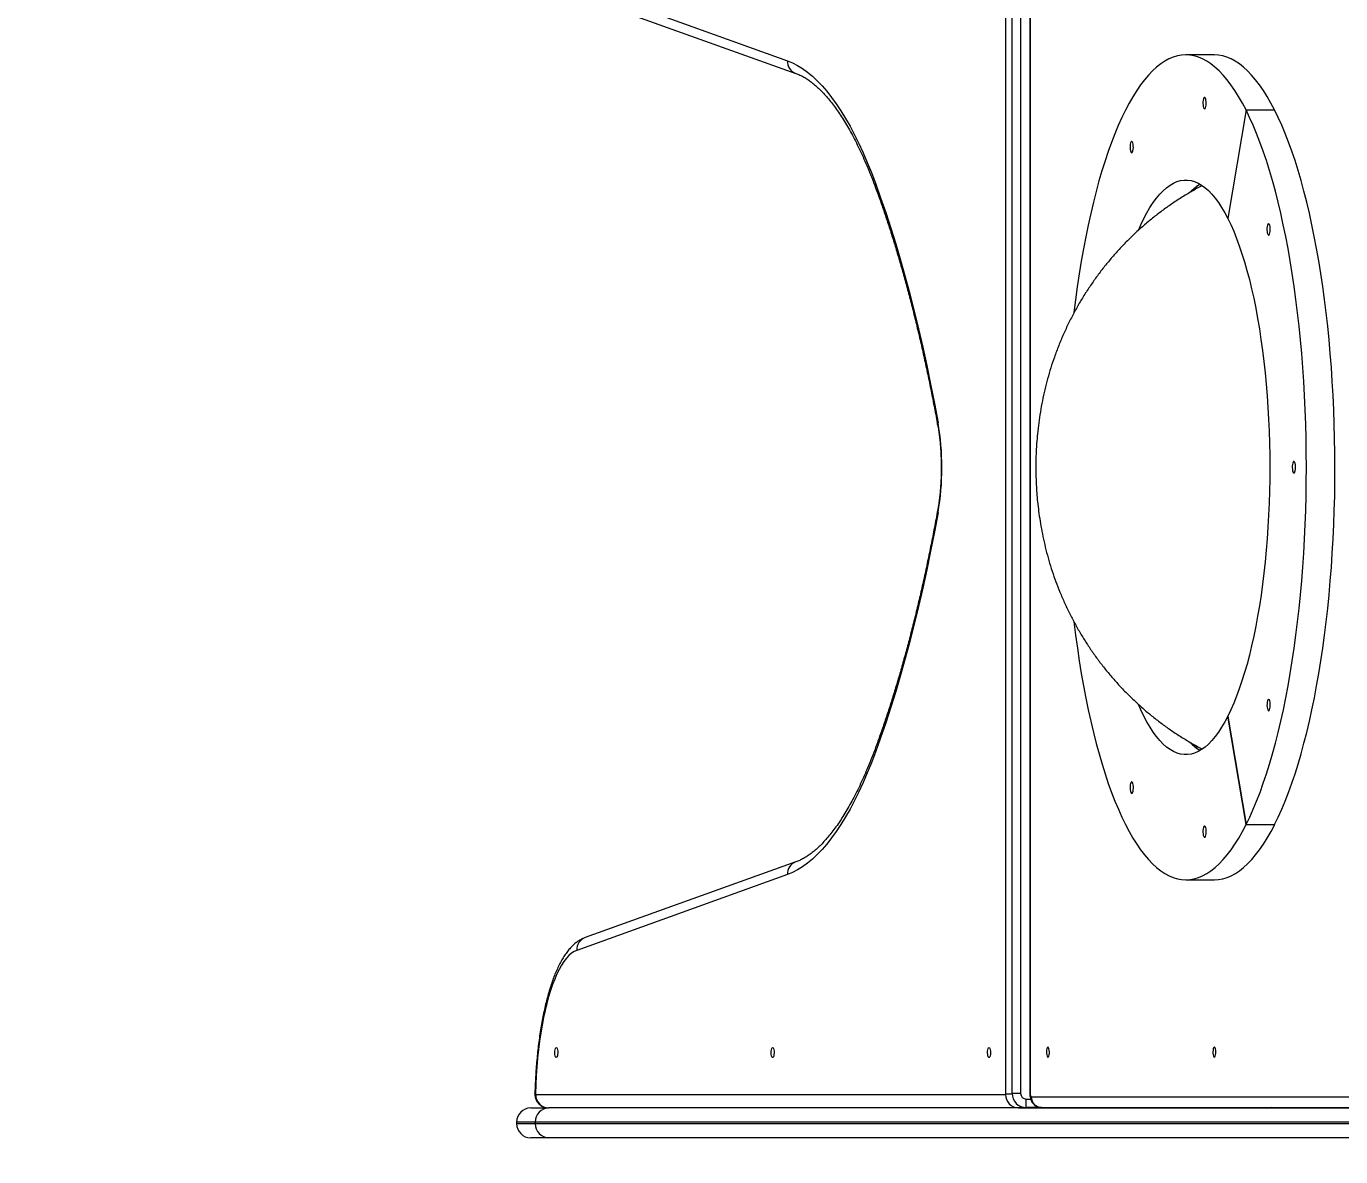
# Model space of a CAD drawing. Header units: millimetres. Extents: x -6332 to 8932, y -6739 to 7096.
# Drawn here: x -4364 to -3440, y -94 to 700 of the extents above; entities that cross this region are included whole.
import ezdxf

# ---------------------------------------------------------------- set-up
doc = ezdxf.new("R2010")
doc.units = ezdxf.units.MM
for name, color, linetype in [('DIKOM_ОБЪЕКТ', 7, 'Continuous'), ('DIKOM_РАЗМЕР_ЗОНА', 7, 'Continuous'), ('DIKOM_РАЗМЕР_ОБЪЕКТА', 7, 'Continuous')]:
    doc.layers.add(name, color=color, linetype=linetype)
doc.styles.add('style1', font='arial.ttf', dxfattribs={"width": 0.8})
doc.dimstyles.new('1-50', dxfattribs={"dimtxt": 300, "dimasz": 200, "dimexe": 100, "dimexo": 0, "dimgap": 100, "dimtad": 1, "dimtxsty": 'style1', "dimcen": 200, "dimclrd": 7, "dimclre": 7, "dimclrt": 7, "dimadec": 1, "dimazin": 2, "dimtfac": 1, "dimtmove": 0, "dimatfit": 2, "dimfxl": 0, "dimlwd": 25, "dimlwe": 18, "dimarcsym": 0})

# ---------------------------------------------------------------- blocks, each defined once
blk = doc.blocks.new('*D9')
at = {"layer": 'Defpoints', "color": 0, "transparency": 16777216}
for p in [(777.17, 5593.97), (-4228.73, -3389.78), (7301.72, -3389.78)]:
    blk.add_point(p, dxfattribs=at)
at = {"layer": 'DIKOM_РАЗМЕР_ОБЪЕКТА', "color": 7, "lineweight": 18, "transparency": 16777216}
for p, q in [((777.17, 5593.97), (7401.72, 5593.97)), ((-4228.73, -3389.78), (7401.72, -3389.78))]:
    blk.add_line(p, q, dxfattribs=at)
at = {"layer": 'DIKOM_РАЗМЕР_ОБЪЕКТА', "color": 7, "lineweight": 25, "transparency": 16777216}
blk.add_line((7301.72, 5393.97), (7301.72, -3189.78), dxfattribs=at)
at = {"layer": 'DIKOM_РАЗМЕР_ОБЪЕКТА', "color": 7, "transparency": 16777216}
for points in [[(7268.39, 5393.97), (7335.06, 5393.97), (7301.72, 5593.97)], [(7268.39, -3189.78), (7335.06, -3189.78), (7301.72, -3389.78)]]:
    blk.add_solid(points, dxfattribs=at)
at = {"layer": 'DIKOM_РАЗМЕР_ОБЪЕКТА', "color": 7, "transparency": 16777216, "insert": (7048.55, 1153.71), "char_height": 300, "attachment_point": 5, "rotation": 90, "style": 'style1'}
blk.add_mtext('9000', dxfattribs=at)
blk = doc.blocks.new('*D10')
at = {"layer": 'Defpoints', "color": 0, "transparency": 16777216}
for p in [(4034.78, 3636.59), (-4490.85, -1960.46), (4034.78, -5533.39)]:
    blk.add_point(p, dxfattribs=at)
at = {"layer": 'DIKOM_РАЗМЕР_ОБЪЕКТА', "color": 7, "lineweight": 18, "transparency": 16777216}
for p, q in [((4034.78, 3636.59), (4034.78, -5633.39)), ((-4490.85, -1960.46), (-4490.85, -5633.39))]:
    blk.add_line(p, q, dxfattribs=at)
at = {"layer": 'DIKOM_РАЗМЕР_ОБЪЕКТА', "color": 7, "lineweight": 25, "transparency": 16777216}
blk.add_line((-4290.85, -5533.39), (3834.78, -5533.39), dxfattribs=at)
at = {"layer": 'DIKOM_РАЗМЕР_ОБЪЕКТА', "color": 7, "transparency": 16777216}
for points in [[(-4290.85, -5500.05), (-4290.85, -5566.72), (-4490.85, -5533.39)], [(3834.78, -5500.05), (3834.78, -5566.72), (4034.78, -5533.39)]]:
    blk.add_solid(points, dxfattribs=at)
at = {"layer": 'DIKOM_РАЗМЕР_ОБЪЕКТА', "color": 7, "transparency": 16777216, "insert": (308.03, -5280.21), "char_height": 300, "attachment_point": 5, "style": 'style1'}
blk.add_mtext('8500', dxfattribs=at)
blk = doc.blocks.new('*D11')
at = {"layer": 'Defpoints', "color": 0, "transparency": 16777216}
for p in [(1114.35, 7096.35), (-4349.59, -4627.34), (8831.76, -4627.34)]:
    blk.add_point(p, dxfattribs=at)
at = {"layer": 'DIKOM_РАЗМЕР_ЗОНА', "color": 7, "lineweight": 18, "transparency": 16777216}
for p, q in [((1114.35, 7096.35), (8931.76, 7096.35)), ((-4349.59, -4627.34), (8931.76, -4627.34))]:
    blk.add_line(p, q, dxfattribs=at)
at = {"layer": 'DIKOM_РАЗМЕР_ЗОНА', "color": 7, "lineweight": 25, "transparency": 16777216}
blk.add_line((8831.76, 6896.35), (8831.76, -4427.34), dxfattribs=at)
at = {"layer": 'DIKOM_РАЗМЕР_ЗОНА', "color": 7, "transparency": 16777216}
for points in [[(8798.42, 6896.35), (8865.09, 6896.35), (8831.76, 7096.35)], [(8798.42, -4427.34), (8865.09, -4427.34), (8831.76, -4627.34)]]:
    blk.add_solid(points, dxfattribs=at)
at = {"layer": 'DIKOM_РАЗМЕР_ЗОНА', "color": 7, "transparency": 16777216, "insert": (8578.59, 1308.2), "char_height": 300, "attachment_point": 5, "rotation": 90, "style": 'style1'}
blk.add_mtext('11750', dxfattribs=at)
blk = doc.blocks.new('*D12')
at = {"layer": 'Defpoints', "color": 0, "transparency": 16777216}
for p in [(6134.38, 3354.85), (-6332, -2644.93), (6134.38, -6639)]:
    blk.add_point(p, dxfattribs=at)
at = {"layer": 'DIKOM_РАЗМЕР_ЗОНА', "color": 7, "lineweight": 18, "transparency": 16777216}
for p, q in [((6134.38, 3354.85), (6134.38, -6739)), ((-6332, -2644.93), (-6332, -6739))]:
    blk.add_line(p, q, dxfattribs=at)
at = {"layer": 'DIKOM_РАЗМЕР_ЗОНА', "color": 7, "lineweight": 25, "transparency": 16777216}
blk.add_line((-6132, -6639), (5934.38, -6639), dxfattribs=at)
at = {"layer": 'DIKOM_РАЗМЕР_ЗОНА', "color": 7, "transparency": 16777216}
for points in [[(-6132, -6605.67), (-6132, -6672.33), (-6332, -6639)], [(5934.38, -6605.67), (5934.38, -6672.33), (6134.38, -6639)]]:
    blk.add_solid(points, dxfattribs=at)
at = {"layer": 'DIKOM_РАЗМЕР_ЗОНА', "color": 7, "transparency": 16777216, "insert": (-98.81, -6385.83), "char_height": 300, "attachment_point": 5, "style": 'style1'}
blk.add_mtext('12500', dxfattribs=at)

msp = doc.modelspace()

# ---------------------------------------------------------------- linework, layer by layer
at = {"layer": 'DIKOM_ОБЪЕКТ', "color": 7, "linetype": 'Continuous', "lineweight": 15}
for p, q in [((-3675.685, -50.148), (-3675.685, 829.853)), ((-3671.33, -49.913), (-3671.33, 830.087)), ((-3665.33, 830.087), (-3665.33, -49.913)), ((-3658.872, 830.087), (-3658.872, -49.913)), ((-3658.544, 830.087), (-3658.544, -49.913)), ((-3977.208, 729.126), (-3829.115, 675.888)), ((-3971.337, 720.186), (-3823.244, 666.948)), ((-3829.115, 675.888), (-3825.584, 674.438)), ((-3825.584, 674.438), (-3822.068, 672.628)), ((-3563.982, 675.571), (-3566.887, 673.638)), ((-3561.059, 677.156), (-3563.982, 675.571)), ((-3558.121, 678.392), (-3561.059, 677.156)), ((-3555.173, 679.276), (-3558.121, 678.392)), ((-3552.218, 679.808), (-3555.173, 679.276)), ((-3549.259, 679.986), (-3552.218, 679.808)), ((-3546.3, 679.812), (-3549.259, 679.986)), ((-3529.161, 679.986), (-3549.243, 679.986)), ((-3543.344, 679.284), (-3546.3, 679.812)), ((-3540.396, 678.403), (-3543.344, 679.284)), ((-3537.458, 677.171), (-3540.396, 678.403)), ((-3534.535, 675.59), (-3537.458, 677.171)), ((-3531.63, 673.66), (-3534.535, 675.59)), ((-3526.217, 679.812), (-3529.161, 679.986)), ((-3523.262, 679.284), (-3526.217, 679.812)), ((-3520.313, 678.403), (-3523.262, 679.284)), ((-3517.376, 677.171), (-3520.313, 678.403)), ((-3514.453, 675.59), (-3517.376, 677.171)), ((-3511.548, 673.66), (-3514.453, 675.59)), ((-3822.068, 672.628), (-3818.569, 670.464)), ((-3818.569, 670.464), (-3815.09, 667.944)), ((-3815.09, 667.944), (-3811.635, 665.072)), ((-3811.635, 665.072), (-3808.206, 661.85)), ((-3575.459, 665.776), (-3578.257, 662.479)), ((-3572.629, 668.737), (-3575.459, 665.776)), ((-3569.77, 671.359), (-3572.629, 668.737)), ((-3566.887, 673.638), (-3569.77, 671.359)), ((-3528.746, 671.385), (-3531.63, 673.66)), ((-3525.887, 668.767), (-3528.746, 671.385)), ((-3523.057, 665.809), (-3525.887, 668.767)), ((-3520.259, 662.515), (-3523.057, 665.809)), ((-3508.664, 671.385), (-3511.548, 673.66)), ((-3505.805, 668.767), (-3508.664, 671.385)), ((-3502.975, 665.809), (-3505.805, 668.767)), ((-3500.176, 662.515), (-3502.975, 665.809)), ((-3808.206, 661.85), (-3804.806, 658.281)), ((-3804.806, 658.281), (-3801.439, 654.369)), ((-3581.02, 658.85), (-3583.744, 654.893)), ((-3578.257, 662.479), (-3581.02, 658.85)), ((-3517.495, 658.889), (-3520.259, 662.515)), ((-3514.771, 654.936), (-3517.495, 658.889)), ((-3497.413, 658.889), (-3500.176, 662.515)), ((-3494.689, 654.936), (-3497.413, 658.889)), ((-3801.439, 654.369), (-3798.108, 650.117)), ((-3798.108, 650.117), (-3794.814, 645.528)), ((-3586.426, 650.613), (-3589.062, 646.016)), ((-3583.744, 654.893), (-3586.426, 650.613)), ((-3537.192, 647.026), (-3537.218, 645.837)), ((-3537.065, 648.136), (-3537.192, 647.026)), ((-3536.848, 649.068), (-3537.065, 648.136)), ((-3536.56, 649.74), (-3536.848, 649.068)), ((-3536.226, 650.092), (-3536.56, 649.74)), ((-3535.878, 650.092), (-3536.226, 650.092)), ((-3535.545, 649.741), (-3535.878, 650.092)), ((-3535.257, 649.069), (-3535.545, 649.741)), ((-3535.039, 648.138), (-3535.257, 649.069)), ((-3534.912, 647.028), (-3535.039, 648.138)), ((-3534.886, 645.839), (-3534.912, 647.028)), ((-3512.089, 650.66), (-3514.771, 654.936)), ((-3509.451, 646.066), (-3512.089, 650.66)), ((-3492.006, 650.66), (-3494.689, 654.936)), ((-3489.369, 646.066), (-3492.006, 650.66)), ((-3794.814, 645.528), (-3791.563, 640.606)), ((-3791.563, 640.606), (-3788.355, 635.356)), ((-3591.65, 641.107), (-3594.187, 635.892)), ((-3589.062, 646.016), (-3591.65, 641.107)), ((-3537.218, 645.837), (-3537.141, 644.675)), ((-3537.141, 644.675), (-3536.966, 643.642)), ((-3536.966, 643.642), (-3536.711, 642.831)), ((-3536.711, 642.831), (-3536.396, 642.314)), ((-3536.396, 642.314), (-3536.052, 642.137)), ((-3536.052, 642.137), (-3535.707, 642.315)), ((-3535.707, 642.315), (-3535.393, 642.832)), ((-3535.393, 642.832), (-3535.137, 643.643)), ((-3535.137, 643.643), (-3534.963, 644.676)), ((-3534.963, 644.676), (-3534.886, 645.839)), ((-3506.902, 641.285), (-3519.762, 565.066)), ((-3506.908, 641.249), (-3509.451, 646.066)), ((-3506.902, 641.285), (-3486.819, 641.285)), ((-3504.364, 636.073), (-3506.902, 641.285)), ((-3486.843, 641.285), (-3489.369, 646.066)), ((-3484.282, 636.073), (-3486.819, 641.285)), ((-3788.355, 635.356), (-3785.194, 629.783)), ((-3785.194, 629.783), (-3782.083, 623.891)), ((-3596.669, 630.377), (-3599.093, 624.57)), ((-3594.187, 635.892), (-3596.669, 630.377)), ((-3501.882, 630.561), (-3504.364, 636.073)), ((-3499.458, 624.757), (-3501.882, 630.561)), ((-3481.8, 630.561), (-3484.282, 636.073)), ((-3479.375, 624.757), (-3481.8, 630.561)), ((-3782.083, 623.891), (-3779.025, 617.686)), ((-3599.093, 624.57), (-3601.456, 618.477)), ((-3587.438, 619.084), (-3587.771, 618.732)), ((-3587.089, 619.084), (-3587.438, 619.084)), ((-3586.756, 618.733), (-3587.089, 619.084)), ((-3497.094, 618.666), (-3499.458, 624.757)), ((-3477.011, 618.666), (-3479.375, 624.757)), ((-3779.025, 617.686), (-3776.022, 611.173)), ((-3776.022, 611.173), (-3773.076, 604.358)), ((-3603.756, 612.105), (-3605.989, 605.463)), ((-3601.456, 618.477), (-3603.756, 612.105)), ((-3588.404, 616.018), (-3588.43, 614.83)), ((-3588.43, 614.83), (-3588.352, 613.667)), ((-3588.276, 617.128), (-3588.404, 616.018)), ((-3588.352, 613.667), (-3588.178, 612.635)), ((-3588.059, 618.061), (-3588.276, 617.128)), ((-3588.178, 612.635), (-3587.922, 611.824)), ((-3587.771, 618.732), (-3588.059, 618.061)), ((-3587.922, 611.824), (-3587.608, 611.307)), ((-3587.608, 611.307), (-3587.263, 611.129)), ((-3587.263, 611.129), (-3586.919, 611.307)), ((-3586.919, 611.307), (-3586.605, 611.825)), ((-3586.468, 618.062), (-3586.756, 618.733)), ((-3586.605, 611.825), (-3586.349, 612.636)), ((-3586.251, 617.13), (-3586.468, 618.062)), ((-3586.349, 612.636), (-3586.175, 613.668)), ((-3586.123, 616.02), (-3586.251, 617.13)), ((-3586.175, 613.668), (-3586.097, 614.831)), ((-3586.097, 614.831), (-3586.123, 616.02)), ((-3494.793, 612.298), (-3497.094, 618.666)), ((-3492.559, 605.658), (-3494.793, 612.298)), ((-3474.711, 612.298), (-3477.011, 618.666)), ((-3472.477, 605.658), (-3474.711, 612.298)), ((-3773.076, 604.358), (-3770.192, 597.247)), ((-3605.989, 605.463), (-3608.153, 598.558)), ((-3490.395, 598.756), (-3492.559, 605.658)), ((-3470.312, 598.756), (-3472.477, 605.658)), ((-3770.192, 597.247), (-3767.37, 589.845)), ((-3610.245, 591.399), (-3612.263, 583.995)), ((-3608.153, 598.558), (-3610.245, 591.399)), ((-3555.427, 590.876), (-3552.962, 591.585)), ((-3552.962, 591.585), (-3550.491, 591.941)), ((-3550.491, 591.941), (-3548.017, 591.943)), ((-3548.017, 591.943), (-3545.546, 591.59)), ((-3545.546, 591.59), (-3543.081, 590.883)), ((-3488.302, 591.6), (-3490.395, 598.756)), ((-3486.283, 584.198), (-3488.302, 591.6)), ((-3468.219, 591.6), (-3470.312, 598.756)), ((-3466.2, 584.198), (-3468.219, 591.6)), ((-3767.37, 589.845), (-3763.685, 579.625)), ((-3612.263, 583.995), (-3614.204, 576.354)), ((-3569.84, 579.304), (-3567.504, 582.088)), ((-3567.504, 582.088), (-3565.136, 584.535)), ((-3565.136, 584.535), (-3562.74, 586.641)), ((-3562.74, 586.641), (-3560.32, 588.401)), ((-3560.32, 588.401), (-3557.881, 589.814)), ((-3557.881, 589.814), (-3555.427, 590.876)), ((-3545.478, 583.751), (-3541.5, 587.368)), ((-3543.081, 590.883), (-3540.626, 589.825)), ((-3540.626, 589.825), (-3538.187, 588.415)), ((-3538.326, 587.748), (-3538.789, 587.508)), ((-3537.667, 588.068), (-3538.326, 587.748)), ((-3538.187, 588.415), (-3535.768, 586.658)), ((-3535.768, 586.658), (-3533.371, 584.555)), ((-3533.371, 584.555), (-3531.003, 582.111)), ((-3531.003, 582.111), (-3528.667, 579.33)), ((-3484.341, 576.56), (-3486.283, 584.198)), ((-3464.258, 576.56), (-3466.2, 584.198)), ((-3763.685, 579.625), (-3760.075, 569.098)), ((-3614.204, 576.354), (-3616.066, 568.486)), ((-3576.615, 568.982), (-3574.399, 572.746)), ((-3574.399, 572.746), (-3572.139, 576.188)), ((-3572.139, 576.188), (-3569.84, 579.304)), ((-3528.667, 579.33), (-3526.367, 576.217)), ((-3526.367, 576.217), (-3524.107, 572.777)), ((-3524.107, 572.777), (-3521.891, 569.016)), ((-3482.478, 568.694), (-3484.341, 576.56)), ((-3462.395, 568.694), (-3464.258, 576.56)), ((-3760.075, 569.098), (-3756.541, 558.27)), ((-3616.066, 568.486), (-3617.847, 560.401)), ((-3580.898, 560.521), (-3578.782, 564.905)), ((-3578.782, 564.905), (-3576.615, 568.982)), ((-3521.891, 569.016), (-3519.723, 564.942)), ((-3519.762, 565.066), (-3517.646, 560.685)), ((-3519.723, 564.942), (-3519.717, 564.978)), ((-3519.723, 564.942), (-3519.699, 564.942)), ((-3480.696, 560.611), (-3482.478, 568.694)), ((-3460.614, 560.611), (-3462.395, 568.694)), ((-3756.541, 558.27), (-3753.087, 547.148)), ((-3617.847, 560.401), (-3619.544, 552.108)), ((-3582.548, 556.803), (-3580.898, 560.521)), ((-3517.646, 560.685), (-3515.585, 556.004)), ((-3515.585, 556.004), (-3513.584, 551.032)), ((-3492.178, 558.221), (-3492.204, 557.033)), ((-3492.204, 557.033), (-3492.126, 555.87)), ((-3492.051, 559.331), (-3492.178, 558.221)), ((-3492.126, 555.87), (-3491.952, 554.838)), ((-3491.833, 560.264), (-3492.051, 559.331)), ((-3491.952, 554.838), (-3491.696, 554.027)), ((-3491.545, 560.936), (-3491.833, 560.264)), ((-3491.212, 561.287), (-3491.545, 560.936)), ((-3490.864, 561.287), (-3491.212, 561.287)), ((-3490.531, 560.936), (-3490.864, 561.287)), ((-3490.243, 560.265), (-3490.531, 560.936)), ((-3490.379, 554.028), (-3490.123, 554.839)), ((-3490.025, 559.333), (-3490.243, 560.265)), ((-3490.123, 554.839), (-3489.949, 555.872)), ((-3489.898, 558.223), (-3490.025, 559.333)), ((-3489.949, 555.872), (-3489.872, 557.034)), ((-3489.872, 557.034), (-3489.898, 558.223)), ((-3478.998, 552.321), (-3480.696, 560.611)), ((-3458.916, 552.321), (-3460.614, 560.611)), ((-3753.087, 547.148), (-3749.713, 535.739)), ((-3619.544, 552.108), (-3621.156, 543.618)), ((-3513.584, 551.032), (-3511.645, 545.778)), ((-3511.645, 545.778), (-3509.772, 540.251)), ((-3491.696, 554.027), (-3491.382, 553.51)), ((-3491.382, 553.51), (-3491.038, 553.332)), ((-3491.038, 553.332), (-3490.693, 553.51)), ((-3490.693, 553.51), (-3490.379, 554.028)), ((-3477.386, 543.832), (-3478.998, 552.321)), ((-3457.304, 543.832), (-3458.916, 552.321)), ((-3749.713, 535.739), (-3746.423, 524.049)), ((-3621.156, 543.618), (-3622.679, 534.94)), ((-3509.772, 540.251), (-3507.968, 534.46)), ((-3475.861, 535.156), (-3477.386, 543.832)), ((-3455.779, 535.156), (-3457.304, 543.832)), ((-3622.679, 534.94), (-3624.114, 526.086)), ((-3507.968, 534.46), (-3506.237, 528.416)), ((-3506.237, 528.416), (-3504.582, 522.13)), ((-3474.426, 526.304), (-3475.861, 535.156)), ((-3454.344, 526.304), (-3455.779, 535.156)), ((-3746.423, 524.049), (-3743.218, 512.086)), ((-3624.114, 526.086), (-3625.457, 517.067)), ((-3504.582, 522.13), (-3503.005, 515.612)), ((-3473.082, 517.286), (-3474.426, 526.304)), ((-3471.831, 508.112), (-3473.082, 517.286)), ((-3453, 517.286), (-3454.344, 526.304)), ((-3451.748, 508.112), (-3453, 517.286)), ((-3743.218, 512.086), (-3740.1, 499.857)), ((-3625.457, 517.067), (-3626.707, 507.892)), ((-3503.005, 515.612), (-3501.509, 508.873)), ((-3501.509, 508.873), (-3500.096, 501.926)), ((-3470.674, 498.796), (-3471.831, 508.112)), ((-3450.592, 498.796), (-3451.748, 508.112)), ((-3740.1, 499.857), (-3737.07, 487.37)), ((-3626.707, 507.892), (-3627.835, 498.807)), ((-3500.096, 501.926), (-3498.771, 494.784)), ((-3469.613, 489.346), (-3470.674, 498.796)), ((-3449.53, 489.346), (-3450.592, 498.796)), ((-3498.771, 494.784), (-3497.533, 487.457)), ((-3737.07, 487.37), (-3734.132, 474.63)), ((-3497.533, 487.457), (-3496.387, 479.96)), ((-3468.649, 479.776), (-3469.613, 489.346)), ((-3448.566, 479.776), (-3449.53, 489.346)), ((-3734.132, 474.63), (-3731.286, 461.648)), ((-3496.387, 479.96), (-3495.333, 472.305)), ((-3495.333, 472.305), (-3494.374, 464.506)), ((-3467.783, 470.097), (-3468.649, 479.776)), ((-3447.701, 470.097), (-3448.566, 479.776)), ((-3494.374, 464.506), (-3493.512, 456.576)), ((-3467.017, 460.32), (-3467.783, 470.097)), ((-3446.934, 460.32), (-3447.701, 470.097)), ((-3731.286, 461.648), (-3728.534, 448.43)), ((-3493.512, 456.576), (-3492.747, 448.53)), ((-3466.35, 450.457), (-3467.017, 460.32)), ((-3446.268, 450.457), (-3446.934, 460.32)), ((-3728.534, 448.43), (-3725.878, 434.985)), ((-3492.747, 448.53), (-3492.081, 440.382)), ((-3465.785, 440.52), (-3466.35, 450.457)), ((-3445.703, 440.52), (-3446.268, 450.457)), ((-3725.878, 434.985), (-3723.32, 421.32)), ((-3492.081, 440.382), (-3491.516, 432.145)), ((-3465.322, 430.523), (-3465.785, 440.52)), ((-3445.239, 430.523), (-3445.703, 440.52)), ((-3491.516, 432.145), (-3491.052, 423.834)), ((-3464.96, 420.477), (-3465.322, 430.523)), ((-3444.878, 420.477), (-3445.239, 430.523)), ((-3723.605, 420.34), (-3723.32, 421.32)), ((-3723.581, 419.617), (-3723.605, 420.34)), ((-3491.052, 423.834), (-3490.69, 415.464)), ((-3464.702, 410.393), (-3464.96, 420.477)), ((-3444.619, 410.393), (-3444.878, 420.477)), ((-3490.69, 415.464), (-3490.431, 407.05)), ((-3490.431, 407.05), (-3490.275, 398.606)), ((-3464.546, 400.285), (-3464.702, 410.393)), ((-3444.464, 400.285), (-3444.619, 410.393)), ((-3490.275, 398.606), (-3490.223, 390.147)), ((-3464.494, 390.163), (-3464.546, 400.285)), ((-3444.412, 390.163), (-3444.464, 400.285)), ((-3490.223, 390.147), (-3490.274, 381.689)), ((-3474.406, 391.048), (-3474.432, 389.858)), ((-3474.432, 389.858), (-3474.354, 388.696)), ((-3474.278, 392.158), (-3474.406, 391.048)), ((-3474.354, 388.696), (-3474.18, 387.664)), ((-3474.061, 393.09), (-3474.278, 392.158)), ((-3473.773, 393.762), (-3474.061, 393.09)), ((-3473.44, 394.114), (-3473.773, 393.762)), ((-3473.091, 394.114), (-3473.44, 394.114)), ((-3472.758, 393.763), (-3473.091, 394.114)), ((-3472.47, 393.091), (-3472.758, 393.763)), ((-3472.253, 392.159), (-3472.47, 393.091)), ((-3472.351, 387.665), (-3472.177, 388.698)), ((-3472.125, 391.048), (-3472.253, 392.159)), ((-3472.177, 388.698), (-3472.099, 389.86)), ((-3472.099, 389.86), (-3472.125, 391.048)), ((-3464.545, 380.043), (-3464.494, 390.163)), ((-3444.463, 380.043), (-3444.412, 390.163)), ((-3490.274, 381.689), (-3490.429, 373.244)), ((-3474.18, 387.664), (-3473.924, 386.852)), ((-3473.924, 386.852), (-3473.61, 386.335)), ((-3473.61, 386.335), (-3473.265, 386.158)), ((-3473.265, 386.158), (-3472.92, 386.336)), ((-3472.92, 386.336), (-3472.606, 386.853)), ((-3472.606, 386.853), (-3472.351, 387.665)), ((-3464.7, 369.934), (-3464.545, 380.043)), ((-3444.617, 369.934), (-3444.463, 380.043)), ((-3490.429, 373.244), (-3490.687, 364.83)), ((-3464.957, 359.85), (-3464.7, 369.934)), ((-3444.875, 359.85), (-3444.617, 369.934)), ((-3490.687, 364.83), (-3491.048, 356.46)), ((-3723.32, 358.384), (-3725.878, 344.72)), ((-3723.58, 360.089), (-3723.605, 359.365)), ((-3723.605, 359.365), (-3723.32, 358.384)), ((-3491.048, 356.46), (-3491.511, 348.148)), ((-3465.317, 349.803), (-3464.957, 359.85)), ((-3445.235, 349.803), (-3444.875, 359.85)), ((-3725.878, 344.72), (-3728.534, 331.274)), ((-3491.511, 348.148), (-3492.076, 339.911)), ((-3465.78, 339.805), (-3465.317, 349.803)), ((-3445.697, 339.805), (-3445.235, 349.803)), ((-3492.076, 339.911), (-3492.74, 331.761)), ((-3466.344, 329.868), (-3465.78, 339.805)), ((-3446.261, 329.868), (-3445.697, 339.805)), ((-3728.534, 331.274), (-3731.286, 318.056)), ((-3493.504, 323.714), (-3494.366, 315.784)), ((-3492.74, 331.761), (-3493.504, 323.714)), ((-3467.009, 320.005), (-3466.344, 329.868)), ((-3446.927, 320.005), (-3446.261, 329.868)), ((-3731.286, 318.056), (-3734.132, 305.075)), ((-3494.366, 315.784), (-3495.325, 307.983)), ((-3467.775, 310.226), (-3467.009, 320.005)), ((-3447.692, 310.226), (-3446.927, 320.005)), ((-3734.132, 305.075), (-3737.07, 292.336)), ((-3495.325, 307.983), (-3496.377, 300.327)), ((-3468.639, 300.546), (-3467.775, 310.226)), ((-3448.557, 300.546), (-3447.692, 310.226)), ((-3496.377, 300.327), (-3497.523, 292.829)), ((-3469.602, 290.975), (-3468.639, 300.546)), ((-3449.52, 290.975), (-3448.557, 300.546)), ((-3737.07, 292.336), (-3740.1, 279.848)), ((-3497.523, 292.829), (-3498.759, 285.501)), ((-3470.662, 281.524), (-3469.602, 290.975)), ((-3450.58, 281.524), (-3449.52, 290.975)), ((-3740.1, 279.848), (-3743.218, 267.618)), ((-3627.832, 281.422), (-3626.682, 272.162)), ((-3500.085, 278.357), (-3501.496, 271.408)), ((-3498.759, 285.501), (-3500.085, 278.357)), ((-3471.818, 272.205), (-3470.662, 281.524)), ((-3451.736, 272.205), (-3450.58, 281.524)), ((-3626.682, 272.162), (-3625.431, 262.988)), ((-3501.496, 271.408), (-3502.991, 264.668)), ((-3473.068, 263.031), (-3471.818, 272.205)), ((-3452.986, 263.031), (-3451.736, 272.205)), ((-3743.218, 267.618), (-3746.423, 255.655)), ((-3625.431, 262.988), (-3624.087, 253.97)), ((-3502.991, 264.668), (-3504.568, 258.147)), ((-3474.412, 254.01), (-3473.068, 263.031)), ((-3454.329, 254.01), (-3452.986, 263.031)), ((-3746.423, 255.655), (-3749.713, 243.966)), ((-3624.087, 253.97), (-3622.652, 245.117)), ((-3506.222, 251.859), (-3507.953, 245.813)), ((-3504.568, 258.147), (-3506.222, 251.859)), ((-3475.846, 245.156), (-3474.412, 254.01)), ((-3455.764, 245.156), (-3454.329, 254.01)), ((-3749.713, 243.966), (-3753.087, 232.556)), ((-3622.652, 245.117), (-3621.127, 236.442)), ((-3507.953, 245.813), (-3509.756, 240.02)), ((-3477.37, 236.479), (-3475.846, 245.156)), ((-3457.287, 236.479), (-3455.764, 245.156)), ((-3753.087, 232.556), (-3756.541, 221.435)), ((-3621.127, 236.442), (-3619.515, 227.954)), ((-3511.628, 234.49), (-3513.566, 229.234)), ((-3509.756, 240.02), (-3511.628, 234.49)), ((-3478.981, 227.988), (-3477.37, 236.479)), ((-3458.899, 227.988), (-3457.287, 236.479)), ((-3619.515, 227.954), (-3617.817, 219.663)), ((-3580.867, 219.589), (-3582.54, 223.355)), ((-3515.567, 224.259), (-3517.627, 219.576)), ((-3513.566, 229.234), (-3515.567, 224.259)), ((-3492.16, 223.851), (-3492.186, 222.662)), ((-3492.186, 222.662), (-3492.109, 221.5)), ((-3492.033, 224.961), (-3492.16, 223.851)), ((-3491.816, 225.894), (-3492.033, 224.961)), ((-3491.528, 226.565), (-3491.816, 225.894)), ((-3491.194, 226.917), (-3491.528, 226.565)), ((-3490.846, 226.917), (-3491.194, 226.917)), ((-3490.513, 226.566), (-3490.846, 226.917)), ((-3490.225, 225.895), (-3490.513, 226.566)), ((-3490.007, 224.962), (-3490.225, 225.895)), ((-3489.88, 223.853), (-3490.007, 224.962)), ((-3489.931, 221.501), (-3489.854, 222.664)), ((-3489.854, 222.664), (-3489.88, 223.853)), ((-3480.678, 219.696), (-3478.981, 227.988)), ((-3460.596, 219.696), (-3458.899, 227.988)), ((-3756.541, 221.435), (-3760.075, 210.607)), ((-3617.817, 219.663), (-3616.035, 211.58)), ((-3578.751, 215.208), (-3580.867, 219.589)), ((-3576.583, 211.133), (-3578.751, 215.208)), ((-3519.692, 215.244), (-3521.86, 211.167)), ((-3517.627, 219.576), (-3519.743, 215.192)), ((-3519.743, 215.192), (-3506.875, 138.989)), ((-3506.824, 139.043), (-3519.692, 215.244)), ((-3492.109, 221.5), (-3491.934, 220.468)), ((-3491.934, 220.468), (-3491.679, 219.657)), ((-3491.679, 219.657), (-3491.364, 219.139)), ((-3491.364, 219.139), (-3491.02, 218.962)), ((-3491.02, 218.962), (-3490.675, 219.14)), ((-3490.675, 219.14), (-3490.361, 219.658)), ((-3490.361, 219.658), (-3490.106, 220.469)), ((-3490.106, 220.469), (-3489.931, 221.501)), ((-3482.459, 211.611), (-3480.678, 219.696)), ((-3462.376, 211.611), (-3460.596, 219.696)), ((-3760.075, 210.607), (-3763.685, 200.08)), ((-3616.035, 211.58), (-3614.172, 203.714)), ((-3614.172, 203.714), (-3612.23, 196.076)), ((-3574.368, 207.373), (-3576.583, 211.133)), ((-3572.107, 203.933), (-3574.368, 207.373)), ((-3569.807, 200.82), (-3572.107, 203.933)), ((-3526.335, 203.961), (-3528.635, 200.846)), ((-3524.075, 207.404), (-3526.335, 203.961)), ((-3521.86, 211.167), (-3524.075, 207.404)), ((-3486.262, 196.102), (-3484.321, 203.743)), ((-3484.321, 203.743), (-3482.459, 211.611)), ((-3466.18, 196.102), (-3464.238, 203.743)), ((-3464.238, 203.743), (-3462.376, 211.611)), ((-3763.685, 200.08), (-3767.37, 189.859)), ((-3612.23, 196.076), (-3610.212, 188.674)), ((-3567.471, 198.039), (-3569.807, 200.82)), ((-3565.103, 195.595), (-3567.471, 198.039)), ((-3562.707, 193.492), (-3565.103, 195.595)), ((-3533.339, 195.615), (-3535.734, 193.509)), ((-3530.971, 198.061), (-3533.339, 195.615)), ((-3528.635, 200.846), (-3530.971, 198.061)), ((-3488.28, 188.698), (-3486.262, 196.102)), ((-3468.198, 188.698), (-3466.18, 196.102)), ((-3767.37, 189.859), (-3770.192, 182.458)), ((-3610.212, 188.674), (-3608.119, 181.519)), ((-3560.287, 191.734), (-3562.707, 193.492)), ((-3557.848, 190.325), (-3560.287, 191.734)), ((-3555.394, 189.266), (-3557.848, 190.325)), ((-3552.929, 188.56), (-3555.394, 189.266)), ((-3550.457, 188.207), (-3552.929, 188.56)), ((-3547.984, 188.209), (-3550.457, 188.207)), ((-3545.512, 188.564), (-3547.984, 188.209)), ((-3543.047, 189.274), (-3545.512, 188.564)), ((-3540.593, 190.335), (-3543.047, 189.274)), ((-3538.154, 191.749), (-3540.593, 190.335)), ((-3538.789, 192.665), (-3538.326, 192.426)), ((-3538.326, 192.426), (-3537.639, 192.093)), ((-3535.734, 193.509), (-3538.154, 191.749)), ((-3490.372, 181.539), (-3488.28, 188.698)), ((-3470.29, 181.539), (-3468.198, 188.698)), ((-3770.192, 182.458), (-3773.076, 175.346)), ((-3608.119, 181.519), (-3605.954, 174.616)), ((-3492.536, 174.634), (-3490.372, 181.539)), ((-3472.454, 174.634), (-3470.29, 181.539)), ((-3776.022, 168.531), (-3779.025, 162.019)), ((-3773.076, 175.346), (-3776.022, 168.531)), ((-3605.954, 174.616), (-3603.72, 167.976)), ((-3603.72, 167.976), (-3601.419, 161.608)), ((-3588.24, 166.972), (-3588.368, 165.862)), ((-3588.023, 167.905), (-3588.24, 166.972)), ((-3587.735, 168.576), (-3588.023, 167.905)), ((-3587.402, 168.928), (-3587.735, 168.576)), ((-3587.053, 168.928), (-3587.402, 168.928)), ((-3586.72, 168.577), (-3587.053, 168.928)), ((-3586.432, 167.906), (-3586.72, 168.577)), ((-3586.215, 166.974), (-3586.432, 167.906)), ((-3586.087, 165.864), (-3586.215, 166.974)), ((-3497.069, 161.62), (-3494.77, 167.992)), ((-3494.77, 167.992), (-3492.536, 174.634)), ((-3476.987, 161.62), (-3474.687, 167.992)), ((-3474.687, 167.992), (-3472.454, 174.634)), ((-3779.025, 162.019), (-3782.083, 155.813)), ((-3601.419, 161.608), (-3599.056, 155.518)), ((-3588.368, 165.862), (-3588.394, 164.674)), ((-3588.394, 164.674), (-3588.316, 163.511)), ((-3588.316, 163.511), (-3588.142, 162.478)), ((-3588.142, 162.478), (-3587.886, 161.668)), ((-3587.886, 161.668), (-3587.572, 161.151)), ((-3587.572, 161.151), (-3587.227, 160.974)), ((-3587.227, 160.974), (-3586.883, 161.151)), ((-3586.883, 161.151), (-3586.568, 161.669)), ((-3586.568, 161.669), (-3586.313, 162.479)), ((-3586.313, 162.479), (-3586.139, 163.512)), ((-3586.139, 163.512), (-3586.061, 164.675)), ((-3586.061, 164.675), (-3586.087, 165.864)), ((-3499.433, 155.527), (-3497.069, 161.62)), ((-3479.35, 155.527), (-3476.987, 161.62)), ((-3785.194, 149.921), (-3788.355, 144.348)), ((-3782.083, 155.813), (-3785.194, 149.921)), ((-3599.056, 155.518), (-3596.631, 149.713)), ((-3596.631, 149.713), (-3594.149, 144.201)), ((-3504.338, 144.205), (-3501.856, 149.719)), ((-3501.856, 149.719), (-3499.433, 155.527)), ((-3484.256, 144.205), (-3481.774, 149.719)), ((-3481.774, 149.719), (-3479.35, 155.527)), ((-3791.563, 139.098), (-3794.814, 134.177)), ((-3788.355, 144.348), (-3791.563, 139.098)), ((-3594.149, 144.201), (-3591.612, 138.989)), ((-3591.612, 138.989), (-3589.023, 134.084)), ((-3509.412, 134.133), (-3506.824, 139.043)), ((-3506.875, 138.989), (-3504.338, 144.205)), ((-3506.875, 138.989), (-3486.792, 138.989)), ((-3506.824, 139.043), (-3486.741, 139.043)), ((-3489.33, 134.133), (-3486.741, 139.043)), ((-3486.792, 138.989), (-3484.256, 144.205)), ((-3486.741, 139.043), (-3486.747, 139.078)), ((-3798.108, 129.588), (-3801.439, 125.336)), ((-3794.814, 134.177), (-3798.108, 129.588)), ((-3589.023, 134.084), (-3586.386, 129.49)), ((-3586.386, 129.49), (-3583.703, 125.214)), ((-3537.153, 134.918), (-3537.179, 133.73)), ((-3537.179, 133.73), (-3537.101, 132.567)), ((-3537.025, 136.028), (-3537.153, 134.918)), ((-3537.101, 132.567), (-3536.927, 131.535)), ((-3536.808, 136.961), (-3537.025, 136.028)), ((-3536.927, 131.535), (-3536.671, 130.724)), ((-3536.52, 137.632), (-3536.808, 136.961)), ((-3536.671, 130.724), (-3536.357, 130.207)), ((-3536.187, 137.984), (-3536.52, 137.632)), ((-3536.357, 130.207), (-3536.012, 130.03)), ((-3535.838, 137.984), (-3536.187, 137.984)), ((-3536.012, 130.03), (-3535.668, 130.207)), ((-3535.505, 137.633), (-3535.838, 137.984)), ((-3535.668, 130.207), (-3535.354, 130.725)), ((-3535.217, 136.962), (-3535.505, 137.633)), ((-3535.354, 130.725), (-3535.098, 131.536)), ((-3535, 136.03), (-3535.217, 136.962)), ((-3535.098, 131.536), (-3534.924, 132.568)), ((-3534.872, 134.92), (-3535, 136.03)), ((-3534.924, 132.568), (-3534.846, 133.731)), ((-3534.846, 133.731), (-3534.872, 134.92)), ((-3514.731, 125.257), (-3512.049, 129.537)), ((-3512.049, 129.537), (-3509.412, 134.133)), ((-3494.648, 125.257), (-3491.966, 129.537)), ((-3491.966, 129.537), (-3489.33, 134.133)), ((-3804.806, 121.423), (-3808.206, 117.855)), ((-3801.439, 125.336), (-3804.806, 121.423)), ((-3583.703, 125.214), (-3580.979, 121.261)), ((-3580.979, 121.261), (-3578.216, 117.635)), ((-3520.217, 117.671), (-3517.455, 121.3)), ((-3517.455, 121.3), (-3514.731, 125.257)), ((-3500.135, 117.671), (-3497.372, 121.3)), ((-3497.372, 121.3), (-3494.648, 125.257)), ((-3823.244, 112.757), (-3971.337, 59.519)), ((-3815.09, 111.761), (-3818.569, 109.242)), ((-3811.635, 114.633), (-3815.09, 111.761)), ((-3808.206, 117.855), (-3811.635, 114.633)), ((-3578.216, 117.635), (-3575.417, 114.341)), ((-3575.417, 114.341), (-3572.587, 111.383)), ((-3572.587, 111.383), (-3569.728, 108.765)), ((-3528.704, 108.79), (-3525.846, 111.412)), ((-3525.846, 111.412), (-3523.016, 114.373)), ((-3523.016, 114.373), (-3520.217, 117.671)), ((-3508.622, 108.79), (-3505.763, 111.412)), ((-3505.763, 111.412), (-3502.933, 114.373)), ((-3502.933, 114.373), (-3500.135, 117.671)), ((-3829.115, 103.817), (-3977.208, 50.579)), ((-3825.584, 105.268), (-3829.115, 103.817)), ((-3822.068, 107.077), (-3825.584, 105.268)), ((-3818.569, 109.242), (-3822.068, 107.077)), ((-3569.728, 108.765), (-3566.844, 106.489)), ((-3566.844, 106.489), (-3563.939, 104.56)), ((-3563.939, 104.56), (-3561.016, 102.979)), ((-3561.016, 102.979), (-3558.078, 101.747)), ((-3558.078, 101.747), (-3555.13, 100.866)), ((-3543.301, 100.874), (-3540.353, 101.758)), ((-3540.353, 101.758), (-3537.416, 102.993)), ((-3537.416, 102.993), (-3534.493, 104.578)), ((-3534.493, 104.578), (-3531.588, 106.511)), ((-3531.588, 106.511), (-3528.704, 108.79)), ((-3523.219, 100.874), (-3520.271, 101.758)), ((-3520.271, 101.758), (-3517.333, 102.993)), ((-3517.333, 102.993), (-3514.41, 104.578)), ((-3514.41, 104.578), (-3511.505, 106.511)), ((-3511.505, 106.511), (-3508.622, 108.79)), ((-3555.13, 100.866), (-3552.175, 100.338)), ((-3552.175, 100.338), (-3549.216, 100.163)), ((-3549.231, 100.163), (-3529.149, 100.163)), ((-3549.216, 100.163), (-3546.257, 100.342)), ((-3546.257, 100.342), (-3543.301, 100.874)), ((-3529.149, 100.163), (-3529.133, 100.163)), ((-3529.133, 100.163), (-3526.174, 100.342)), ((-3526.174, 100.342), (-3523.219, 100.874)), ((-3982.697, 46.954), (-3984.477, 45.036)), ((-3980.889, 48.521), (-3982.697, 46.954)), ((-3979.057, 49.73), (-3980.889, 48.521)), ((-3977.208, 50.579), (-3979.057, 49.73)), ((-3989.582, 37.239), (-3991.187, 33.987)), ((-3987.925, 40.17), (-3989.582, 37.239)), ((-3986.221, 42.772), (-3987.925, 40.17)), ((-3984.477, 45.036), (-3986.221, 42.772)), ((-3992.735, 30.427), (-3994.221, 26.568)), ((-3991.187, 33.987), (-3992.735, 30.427)), ((-3995.64, 22.426), (-3996.988, 18.011)), ((-3994.221, 26.568), (-3995.64, 22.426)), ((-3998.259, 13.34), (-3999.449, 8.428)), ((-3996.988, 18.011), (-3998.259, 13.34)), ((-4000.556, 3.29), (-4001.575, -2.056)), ((-3999.449, 8.428), (-4000.556, 3.29)), ((-4002.502, -7.592), (-4003.335, -13.302)), ((-4001.575, -2.056), (-4002.502, -7.592)), ((-4003.335, -13.302), (-4004.071, -19.165)), ((-3992.449, -19.234), (-3992.221, -18.386)), ((-3992.221, -18.386), (-3991.924, -17.837)), ((-3991.924, -17.837), (-3991.592, -17.648)), ((-3991.592, -17.648), (-3991.26, -17.837)), ((-3991.26, -17.837), (-3990.964, -18.386)), ((-3990.964, -18.386), (-3990.735, -19.234)), ((-3840.416, -19.234), (-3840.187, -18.386)), ((-3840.187, -18.386), (-3839.891, -17.837)), ((-3839.891, -17.837), (-3839.559, -17.648)), ((-3839.559, -17.648), (-3839.227, -17.837)), ((-3839.227, -17.837), (-3838.93, -18.386)), ((-3838.93, -18.386), (-3838.702, -19.234)), ((-3688.382, -19.234), (-3688.154, -18.386)), ((-3688.154, -18.386), (-3687.858, -17.837)), ((-3687.858, -17.837), (-3687.526, -17.648)), ((-3687.526, -17.648), (-3687.193, -17.837)), ((-3687.193, -17.837), (-3686.897, -18.386)), ((-3686.897, -18.386), (-3686.669, -19.234)), ((-3646.605, -17.835), (-3646.871, -18.542)), ((-3646.287, -17.461), (-3646.605, -17.835)), ((-3645.95, -17.461), (-3646.287, -17.461)), ((-3645.631, -17.835), (-3645.95, -17.461)), ((-3645.366, -18.542), (-3645.631, -17.835)), ((-3529.657, -17.835), (-3529.923, -18.542)), ((-3529.338, -17.461), (-3529.657, -17.835)), ((-3529.001, -17.461), (-3529.338, -17.461)), ((-3528.683, -17.835), (-3529.001, -17.461)), ((-3528.417, -18.542), (-3528.683, -17.835)), ((-4004.708, -25.164), (-4005.243, -31.277)), ((-4004.071, -19.165), (-4004.708, -25.164)), ((-3992.612, -21.437), (-3992.584, -20.288)), ((-3992.529, -22.553), (-3992.612, -21.437)), ((-3992.584, -20.288), (-3992.449, -19.234)), ((-3992.345, -23.519), (-3992.529, -22.553)), ((-3992.079, -24.226), (-3992.345, -23.519)), ((-3991.761, -24.6), (-3992.079, -24.226)), ((-3991.424, -24.6), (-3991.761, -24.6)), ((-3991.105, -24.226), (-3991.424, -24.6)), ((-3990.839, -23.519), (-3991.105, -24.226)), ((-3990.655, -22.553), (-3990.839, -23.519)), ((-3990.735, -19.234), (-3990.6, -20.288)), ((-3990.572, -21.437), (-3990.655, -22.553)), ((-3990.6, -20.288), (-3990.572, -21.437)), ((-3840.579, -21.437), (-3840.551, -20.288)), ((-3840.496, -22.553), (-3840.579, -21.437)), ((-3840.551, -20.288), (-3840.416, -19.234)), ((-3840.312, -23.519), (-3840.496, -22.553)), ((-3840.046, -24.226), (-3840.312, -23.519)), ((-3839.727, -24.6), (-3840.046, -24.226)), ((-3839.39, -24.6), (-3839.727, -24.6)), ((-3839.072, -24.226), (-3839.39, -24.6)), ((-3838.806, -23.519), (-3839.072, -24.226)), ((-3838.622, -22.553), (-3838.806, -23.519)), ((-3838.702, -19.234), (-3838.567, -20.288)), ((-3838.539, -21.437), (-3838.622, -22.553)), ((-3838.567, -20.288), (-3838.539, -21.437)), ((-3688.545, -21.437), (-3688.518, -20.288)), ((-3688.463, -22.553), (-3688.545, -21.437)), ((-3688.518, -20.288), (-3688.382, -19.234)), ((-3688.278, -23.519), (-3688.463, -22.553)), ((-3688.013, -24.226), (-3688.278, -23.519)), ((-3687.694, -24.6), (-3688.013, -24.226)), ((-3687.357, -24.6), (-3687.694, -24.6)), ((-3687.039, -24.226), (-3687.357, -24.6)), ((-3686.773, -23.519), (-3687.039, -24.226)), ((-3686.588, -22.553), (-3686.773, -23.519)), ((-3686.669, -19.234), (-3686.534, -20.288)), ((-3686.506, -21.437), (-3686.588, -22.553)), ((-3686.534, -20.288), (-3686.506, -21.437)), ((-3647.056, -19.507), (-3647.138, -20.624)), ((-3647.138, -20.624), (-3647.11, -21.772)), ((-3647.11, -21.772), (-3646.975, -22.827)), ((-3646.871, -18.542), (-3647.056, -19.507)), ((-3646.975, -22.827), (-3646.747, -23.675)), ((-3646.747, -23.675), (-3646.451, -24.223)), ((-3646.451, -24.223), (-3646.118, -24.413)), ((-3646.118, -24.413), (-3645.786, -24.223)), ((-3645.786, -24.223), (-3645.49, -23.675)), ((-3645.49, -23.675), (-3645.262, -22.827)), ((-3645.181, -19.507), (-3645.366, -18.542)), ((-3645.262, -22.827), (-3645.126, -21.772)), ((-3645.099, -20.624), (-3645.181, -19.507)), ((-3645.126, -21.772), (-3645.099, -20.624)), ((-3530.107, -19.507), (-3530.19, -20.624)), ((-3530.19, -20.624), (-3530.162, -21.772)), ((-3530.162, -21.772), (-3530.026, -22.827)), ((-3529.923, -18.542), (-3530.107, -19.507)), ((-3530.026, -22.827), (-3529.798, -23.675)), ((-3529.798, -23.675), (-3529.502, -24.223)), ((-3529.502, -24.223), (-3529.17, -24.413)), ((-3529.17, -24.413), (-3528.837, -24.223)), ((-3528.837, -24.223), (-3528.541, -23.675)), ((-3528.541, -23.675), (-3528.313, -22.827)), ((-3528.233, -19.507), (-3528.417, -18.542)), ((-3528.313, -22.827), (-3528.178, -21.772)), ((-3528.15, -20.624), (-3528.233, -19.507)), ((-3528.178, -21.772), (-3528.15, -20.624)), ((-4005.243, -31.277), (-4005.675, -37.484)), ((-4006.003, -43.766), (-4006.224, -50.102)), ((-4005.675, -37.484), (-4006.003, -43.766)), ((-4006.589, -49.935), (-4006.636, -49.85)), ((-4006.224, -50.102), (-4006.589, -49.935)), ((-4006.224, -50.102), (-4006.224, -50.206)), ((-4006.224, -50.206), (-4006.217, -50.307)), ((-4006.217, -50.307), (-4006.204, -50.402)), ((-4006.204, -50.402), (-4006.186, -50.485)), ((-4006.186, -50.485), (-4006.164, -50.553)), ((-4006.164, -50.553), (-4006.138, -50.605)), ((-4006.138, -50.605), (-4006.109, -50.637)), ((-4006.109, -50.637), (-4006.079, -50.648)), ((-4006.079, -50.648), (-3675.831, -50.648)), ((-3675.831, -50.648), (-3675.802, -50.638)), ((-3675.802, -50.638), (-3675.775, -50.61)), ((-3675.775, -50.61), (-3675.749, -50.564)), ((-3675.749, -50.564), (-3675.727, -50.501)), ((-3675.727, -50.501), (-3675.709, -50.425)), ((-3675.709, -50.425), (-3675.696, -50.339)), ((-3675.696, -50.339), (-3675.687, -50.245)), ((-3675.687, -50.245), (-3675.685, -50.148)), ((-3675.685, -50.148), (-3671.327, -50.148)), ((-3665.33, -49.913), (-3671.33, -49.913)), ((-3661.33, -59.914), (-3661.33, -53.913)), ((-3661.33, -53.913), (-3658.294, -53.913)), ((-3658.544, -49.913), (-3658.872, -49.913)), ((-3658.544, -49.913), (-3658.53, -50.401)), ((-3658.53, -50.401), (-3658.489, -50.87)), ((-3658.489, -50.87), (-3658.421, -51.302)), ((-3658.421, -51.302), (-3658.33, -51.681)), ((-3658.33, -51.681), (-3658.219, -51.991)), ((-3658.219, -51.991), (-3658.093, -52.223)), ((-3658.093, -52.223), (-3657.956, -52.365)), ((-3657.956, -52.365), (-3657.813, -52.413)), ((-3657.813, -52.413), (-3400.526, -52.413)), ((-4009.499, -60.147), (-3996.994, -60.147)), ((-3666.746, -60.147), (-3996.994, -60.147)), ((-3664.833, -60.147), (-3666.746, -60.147)), ((-3666.746, -60.147), (-3321.629, -60.147)), ((-3664.833, -60.147), (-3664.263, -59.956)), ((-3664.263, -59.956), (-3663.867, -59.586)), ((-3650.641, -59.914), (-3661.33, -59.914)), ((-3657.562, -60.032), (-3658.031, -59.914)), ((-3656.443, -60.147), (-3657.562, -60.032)), ((-3650.641, -59.914), (-3393.354, -59.914)), ((-3623.928, -59.914), (-3623.928, -60.147)), ((-3611.191, -60.147), (-3611.191, -59.914)), ((-3487.769, -60.067), (-3489.33, -59.914)), ((-3487.408, -60.147), (-3487.769, -60.067)), ((-3477.841, -59.914), (-3477.681, -60.147)), ((-4019.499, -70.147), (-4019.499, -71.148)), ((-4006.391, -70.147), (-4019.499, -70.147)), ((-4019.499, -71.148), (-4006.391, -71.148)), ((-3331.192, -70.147), (-4006.391, -70.147)), ((-4006.391, -70.147), (-4006.391, -71.148)), ((-4006.391, -71.148), (-3331.192, -71.148)), ((-3996.828, -81.147), (-4009.499, -81.147)), ((-3321.629, -81.147), (-3996.828, -81.147))]:
    msp.add_line(p, q, dxfattribs=at)
for centre, radius, start, end in [((-3820.027, 675.459), 9.098, 177.296772, 249.269426), ((-3761.863, 588.485), 5.673, 166.125004, 199.908956), ((-3521.792, 560.343), 33.57, 121.240439, 136.030295), ((-3906.995, 389.852), 186.352, 350.278294, 9.721706), ((-3521.697, 219.918), 33.708, 223.722561, 238.738403), ((-3761.862, 191.22), 5.673, 160.101933, 193.87478), ((-3820.088, 104.287), 9.039, 110.521513, 182.978684), ((-3968.188, 51.053), 9.032, 110.401291, 183.009424), ((-3996.782, -50.851), 9.299, 178.746883, 268.69669), ((-3666.534, -50.851), 9.299, 178.746988, 268.696584), ((-3661.33, -49.913), 10, 180, 270), ((-3661.33, -49.913), 4, 180, 270), ((-3650.473, -52.573), 7.342, 178.749891, 268.686121), ((-4009.499, -70.148), 10, 90, 180), ((-3996.603, -69.935), 9.79, 91.315187, 181.245281), ((-3667.164, -58.281), 1.913, 282.643012, 336.524343), ((-4009.499, -71.148), 10, 180, 270), ((-3996.605, -71.361), 9.789, 178.751419, 268.693572)]:
    msp.add_arc(centre, radius, start, end, dxfattribs=at)
for points, knots in [([(-3823.244, 666.948), (-3822.796, 666.78), (-3821.438, 666.272), (-3819.145, 665.206), (-3816.36, 663.64), (-3813.573, 661.787), (-3810.782, 659.651), (-3807.985, 657.23), (-3805.179, 654.517), (-3802.367, 651.512), (-3799.55, 648.211), (-3796.733, 644.614), (-3793.919, 640.719), (-3791.114, 636.529), (-3788.321, 632.044), (-3785.546, 627.267), (-3782.792, 622.2), (-3780.064, 616.848), (-3777.365, 611.211), (-3774.7, 605.299), (-3772.074, 599.107), (-3769.567, 592.871), (-3767.959, 588.587), (-3767.195, 586.551)], [0, 0, 0, 0, 0.0257685, 0.0780144, 0.1291266, 0.1791808, 0.2284915, 0.2773039, 0.3258016, 0.3741158, 0.4223404, 0.4705414, 0.5187518, 0.5670036, 0.6153179, 0.663707, 0.7121779, 0.7607318, 0.80937, 0.8580871, 0.9068823, 0.9557485, 1, 1, 1, 1]), ([(-3767.195, 586.551), (-3766.625, 584.996), (-3764.975, 580.502), (-3762.287, 572.878), (-3759.151, 563.602), (-3756.072, 554.081), (-3753.051, 544.323), (-3750.09, 534.331), (-3747.19, 524.112), (-3744.355, 513.671), (-3741.584, 503.013), (-3738.88, 492.142), (-3736.245, 481.066), (-3733.679, 469.788), (-3731.185, 458.315), (-3728.763, 446.653), (-3726.416, 434.807), (-3724.704, 425.757), (-3723.772, 420.665), (-3723.581, 419.618)], [0, 0, 0, 0, 0.0334103, 0.0965742, 0.1597638, 0.2229872, 0.286241, 0.3495251, 0.4128356, 0.4761705, 0.5395295, 0.6029099, 0.6663109, 0.7297307, 0.7931674, 0.8566219, 0.9200896, 0.9835737, 1, 1, 1, 1]), ([(-3538.836, 587.449), (-3539.462, 587.126), (-3542.539, 585.536), (-3547.92, 582.4), (-3554.961, 578.037), (-3561.822, 573.384), (-3568.506, 568.473), (-3575.001, 563.305), (-3581.298, 557.887), (-3587.389, 552.227), (-3593.263, 546.33), (-3598.915, 540.204), (-3604.335, 533.855), (-3609.517, 527.29), (-3614.453, 520.516), (-3619.138, 513.537), (-3623.565, 506.358), (-3627.729, 498.982), (-3631.626, 491.41), (-3635.25, 483.639), (-3638.598, 475.662), (-3641.558, 467.76), (-3644.146, 459.972), (-3646.386, 452.345), (-3648.359, 444.63), (-3650.062, 436.853), (-3651.489, 429.06), (-3652.632, 421.357), (-3653.485, 413.933), (-3654.03, 407.462), (-3654.364, 401.785), (-3654.584, 396.225), (-3654.614, 392.298), (-3654.632, 390.087)], [0, 0, 0, 0, 0.0087766, 0.0431862, 0.077613, 0.1120566, 0.1465223, 0.1810107, 0.215529, 0.2500782, 0.2846673, 0.319301, 0.35399, 0.3887433, 0.4235744, 0.4585022, 0.4935484, 0.5287437, 0.5641243, 0.599746, 0.6356816, 0.6720282, 0.7050106, 0.7380717, 0.7712096, 0.8043673, 0.8374187, 0.8700561, 0.9015168, 0.9306308, 0.9510467, 0.9724312, 1, 1, 1, 1]), ([(-3723.581, 419.618), (-3723.474, 419.014), (-3723.165, 417.276), (-3722.707, 414.269), (-3722.234, 410.563), (-3721.838, 406.718), (-3721.523, 402.761), (-3721.292, 398.717), (-3721.147, 394.614), (-3721.089, 390.479), (-3721.12, 386.337), (-3721.239, 382.216), (-3721.445, 378.143), (-3721.737, 374.145), (-3722.111, 370.246), (-3722.565, 366.478), (-3723.056, 363.082), (-3723.419, 361.01), (-3723.581, 360.087)], [0, 0, 0, 0, 0.0342356, 0.0986197, 0.1632969, 0.2282714, 0.293505, 0.3589176, 0.4244541, 0.4900667, 0.5557275, 0.6213798, 0.6869654, 0.7524668, 0.817815, 0.8829606, 0.9478552, 1, 1, 1, 1]), ([(-3654.632, 390.087), (-3654.603, 387.202), (-3654.564, 383.139), (-3654.297, 377.119), (-3653.973, 371.933), (-3653.424, 365.718), (-3652.666, 359.146), (-3651.662, 352.224), (-3650.398, 345.059), (-3648.861, 337.726), (-3647.044, 330.289), (-3644.941, 322.801), (-3642.55, 315.3), (-3639.872, 307.821), (-3636.906, 300.39), (-3633.653, 293.03), (-3630.119, 285.76), (-3626.304, 278.6), (-3622.215, 271.566), (-3617.855, 264.672), (-3613.232, 257.934), (-3608.351, 251.364), (-3603.22, 244.974), (-3597.845, 238.777), (-3592.236, 232.781), (-3586.399, 226.999), (-3580.343, 221.439), (-3574.077, 216.109), (-3567.611, 211.02), (-3560.952, 206.18), (-3554.115, 201.59), (-3547.093, 197.287), (-3541.994, 194.334), (-3539.197, 192.898), (-3538.843, 192.717)], [0, 0, 0, 0, 0.0359671, 0.0506553, 0.075136, 0.1007543, 0.128472, 0.1576584, 0.188016, 0.2192531, 0.251151, 0.2835402, 0.3163077, 0.3493655, 0.3826503, 0.4161145, 0.4497292, 0.4834622, 0.5172916, 0.5511953, 0.5851644, 0.6191826, 0.6532431, 0.6873352, 0.7214597, 0.7556049, 0.7897699, 0.8239528, 0.8581487, 0.8923563, 0.9265743, 0.9608024, 0.9950373, 1, 1, 1, 1]), ([(-3723.581, 360.087), (-3723.972, 357.957), (-3725.105, 351.785), (-3727.04, 341.701), (-3729.407, 329.898), (-3731.849, 318.282), (-3734.364, 306.857), (-3736.949, 295.629), (-3739.605, 284.603), (-3742.328, 273.784), (-3745.118, 263.179), (-3747.972, 252.791), (-3750.89, 242.628), (-3753.87, 232.694), (-3756.909, 222.994), (-3760.006, 213.531), (-3763.159, 204.315), (-3765.567, 197.572), (-3766.922, 193.896), (-3767.195, 193.154)], [0, 0, 0, 0, 0.033458, 0.0969519, 0.1604399, 0.2239104, 0.2873664, 0.3508065, 0.4142292, 0.4776326, 0.5410176, 0.6043815, 0.6677211, 0.7310361, 0.7943254, 0.8575876, 0.9208182, 0.9840175, 1, 1, 1, 1]), ([(-3545.45, 196.398), (-3544.044, 194.985), (-3541.974, 192.905), (-3539.849, 191.649), (-3539.168, 191.245)], [0, 0, 0, 0, 0.6790299, 1, 1, 1, 1]), ([(-3767.195, 193.154), (-3767.644, 191.953), (-3768.936, 188.49), (-3771.109, 182.96), (-3773.727, 176.657), (-3776.384, 170.628), (-3779.078, 164.877), (-3781.803, 159.405), (-3784.555, 154.223), (-3787.33, 149.328), (-3790.124, 144.729), (-3792.931, 140.426), (-3795.746, 136.423), (-3798.563, 132.719), (-3801.378, 129.318), (-3804.184, 126.219), (-3806.975, 123.419), (-3809.748, 120.917), (-3812.497, 118.71), (-3815.22, 116.792), (-3817.918, 115.159), (-3820.603, 113.782), (-3822.357, 113.101), (-3823.244, 112.757)], [0, 0, 0, 0, 0.0260117, 0.074996, 0.1239235, 0.172786, 0.2215727, 0.2702852, 0.3189126, 0.367458, 0.4159155, 0.4642882, 0.51258, 0.5608021, 0.6089712, 0.6571172, 0.7052725, 0.7534895, 0.8018501, 0.8504697, 0.8995053, 0.9491629, 1, 1, 1, 1]), ([(-3971.337, 59.519), (-3971.887, 59.305), (-3973.234, 58.783), (-3975.275, 57.686), (-3977.47, 56.205), (-3979.614, 54.414), (-3981.722, 52.292), (-3983.788, 49.824), (-3985.796, 47.01), (-3987.729, 43.874), (-3989.567, 40.451), (-3991.304, 36.774), (-3992.938, 32.869), (-3994.474, 28.75), (-3995.915, 24.427), (-3997.265, 19.908), (-3998.525, 15.203), (-3999.698, 10.319), (-4000.784, 5.267), (-4001.781, 0.057), (-4002.691, -5.299), (-4003.512, -10.79), (-4004.243, -16.402), (-4004.884, -22.123), (-4005.433, -27.939), (-4005.89, -33.835), (-4006.252, -39.798), (-4006.497, -45.144), (-4006.596, -48.506), (-4006.636, -49.851)], [0, 0, 0, 0, 0.0215902, 0.0527807, 0.0851202, 0.1192579, 0.1554164, 0.1935412, 0.2332131, 0.2737689, 0.3145593, 0.355134, 0.3953679, 0.435249, 0.4748049, 0.5140811, 0.5531192, 0.5919553, 0.6306278, 0.6691647, 0.7075838, 0.7459073, 0.7841536, 0.8223359, 0.8604633, 0.8985456, 0.9365992, 0.9746243, 1, 1, 1, 1]), ([(-4006.636, -49.851), (-4006.633, -50.273), (-4006.627, -51.225), (-4006.397, -52.597), (-4005.983, -53.951), (-4005.41, -55.194), (-4004.627, -56.401), (-4003.622, -57.53), (-4002.404, -58.519), (-4001.006, -59.314), (-3999.472, -59.866), (-3998.111, -60.117), (-3997.279, -60.14), (-3996.994, -60.147)], [0, 0, 0, 0, 0.0802261, 0.1810396, 0.2638387, 0.3497829, 0.4409361, 0.5369332, 0.636465, 0.7383237, 0.8415929, 0.9456775, 1, 1, 1, 1]), ([(-3658.872, -49.913), (-3658.867, -50.202), (-3658.854, -51.044), (-3658.689, -52.517), (-3658.313, -54.071), (-3657.734, -55.467), (-3657.042, -56.619), (-3656.152, -57.67), (-3655.064, -58.576), (-3653.802, -59.287), (-3652.409, -59.754), (-3651.332, -59.905), (-3650.74, -59.912), (-3650.641, -59.914)], [0, 0, 0, 0, 0.05875, 0.1715371, 0.3048905, 0.3973116, 0.4896749, 0.5839292, 0.6805458, 0.7791395, 0.8790599, 0.9796703, 1, 1, 1, 1]), ([(-3664.833, -60.147), (-3664.276, -60.129), (-3663.385, -60.099), (-3662.533, -59.842), (-3662.213, -59.746)], [0, 0, 0, 0, 0.624509, 1, 1, 1, 1])]:
    msp.add_open_spline(points, degree=3, knots=knots, dxfattribs=at)

# ---------------------------------------------------------------- dimensions: what is measured, and where the dimension line sits
at = {"layer": 'DIKOM_РАЗМЕР_ЗОНА'}
dim = msp.add_linear_dim(base=(8831.757, -4627.344), p1=(1114.346, 7096.351), p2=(-4349.589, -4627.344), angle=90, text='11750', dimstyle='1-50', dxfattribs=at)
dim.commit()
dim.dimension.update_dxf_attribs({"geometry": '*D11', "text_midpoint": (8831.757, 1308.196), "dimtype": 160})
dim = msp.add_linear_dim(base=(6134.379, -6639), p1=(-6332, -2644.933), p2=(6134.379, 3354.853), text='12500', dimstyle='1-50', dxfattribs=at)
dim.commit()
dim.dimension.update_dxf_attribs({"geometry": '*D12', "text_midpoint": (-98.81, -6639), "dimtype": 160})
at = {"layer": 'DIKOM_РАЗМЕР_ОБЪЕКТА'}
dim = msp.add_linear_dim(base=(7301.722, -3389.779), p1=(777.17, 5593.968), p2=(-4228.728, -3389.779), angle=90, text='9000', dimstyle='1-50', dxfattribs=at)
dim.commit()
dim.dimension.update_dxf_attribs({"geometry": '*D9', "text_midpoint": (7301.722, 1153.714), "dimtype": 160})
dim = msp.add_linear_dim(base=(4034.777, -5533.386), p1=(-4490.848, -1960.464), p2=(4034.777, 3636.587), text='8500', dimstyle='1-50', dxfattribs=at)
dim.commit()
dim.dimension.update_dxf_attribs({"geometry": '*D10', "text_midpoint": (308.034, -5533.386), "dimtype": 160})

doc.saveas('drawing.dxf')
